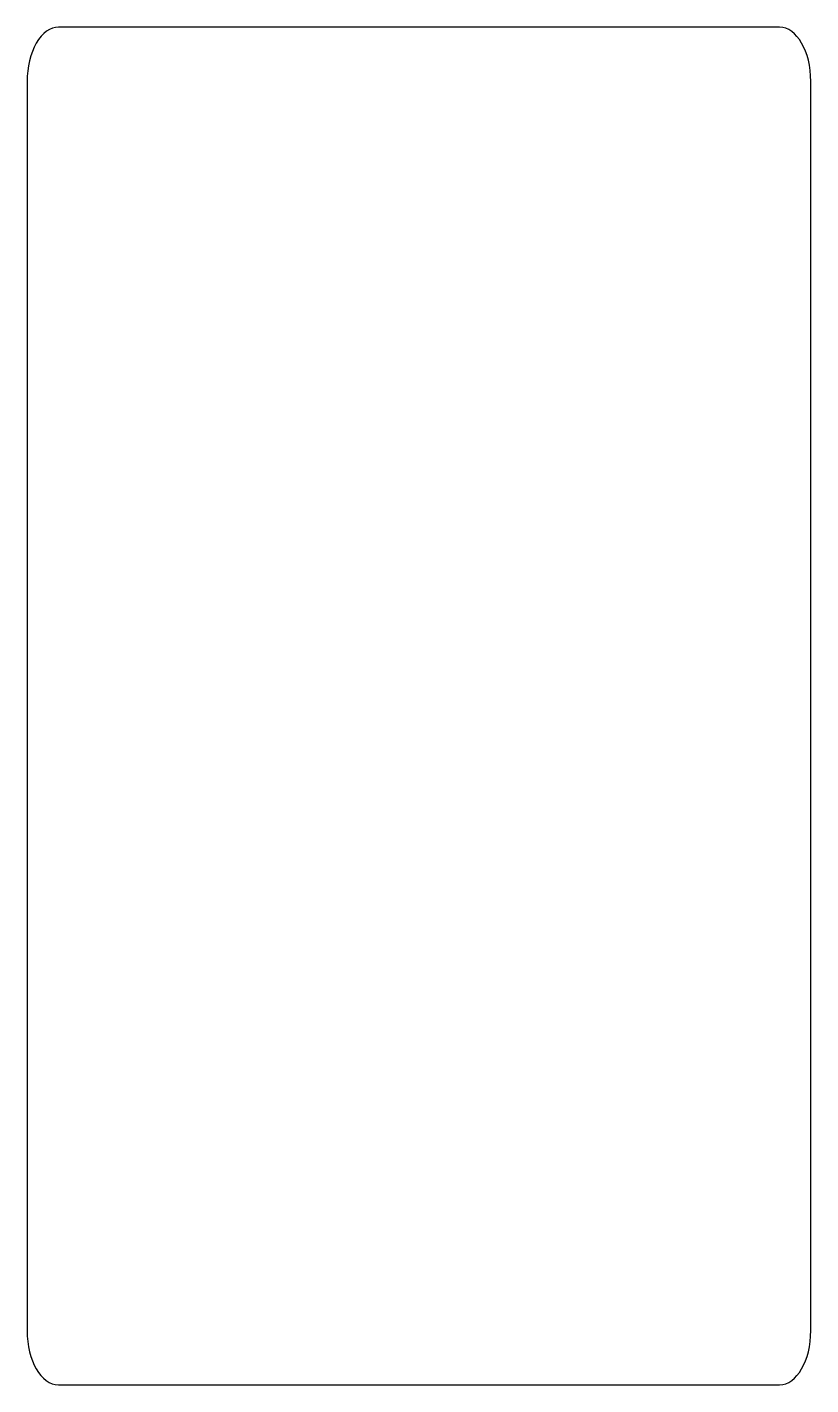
# Model space of a CAD drawing. Header units: millimetres. Extents: x 0 to 1216, y -12 to 13.
# Drawn here: x 1202 to 1216.43, y -12.5 to 12.5 of the extents above.
import ezdxf

# ---------------------------------------------------------------- set-up
doc = ezdxf.new("R2010")
doc.units = ezdxf.units.MM

msp = doc.modelspace()

# ---------------------------------------------------------------- linework, layer by layer
for p, q in [((1215.856, 12.5, 11.5), (1202.577, 12.5, -11.5)), ((1202, 11.5, -12.5), (1202, -11.5, -12.5)), ((1216.434, -11.5, 12.5), (1216.434, 11.5, 12.5)), ((1202.577, -12.5, -11.5), (1215.856, -12.5, 11.5))]:
    msp.add_line(p, q)
at = {"extrusion": (-0.866025, 1.131e-13, 0.5)}
for centre, start_param, end_param in [((1202.577, 11.5, -11.5), 1.570796, 3.141593), ((1215.856, 11.5, 11.5), 0, 1.570796), ((1202.577, -11.5, -11.5), 3.141593, 4.712389), ((1215.856, -11.5, 11.5), -1.570796, 0)]:
    msp.add_ellipse(centre, major_axis=(0.577, 0, 1), ratio=0.866025, start_param=start_param, end_param=end_param, dxfattribs=at)

doc.saveas('drawing.dxf')
